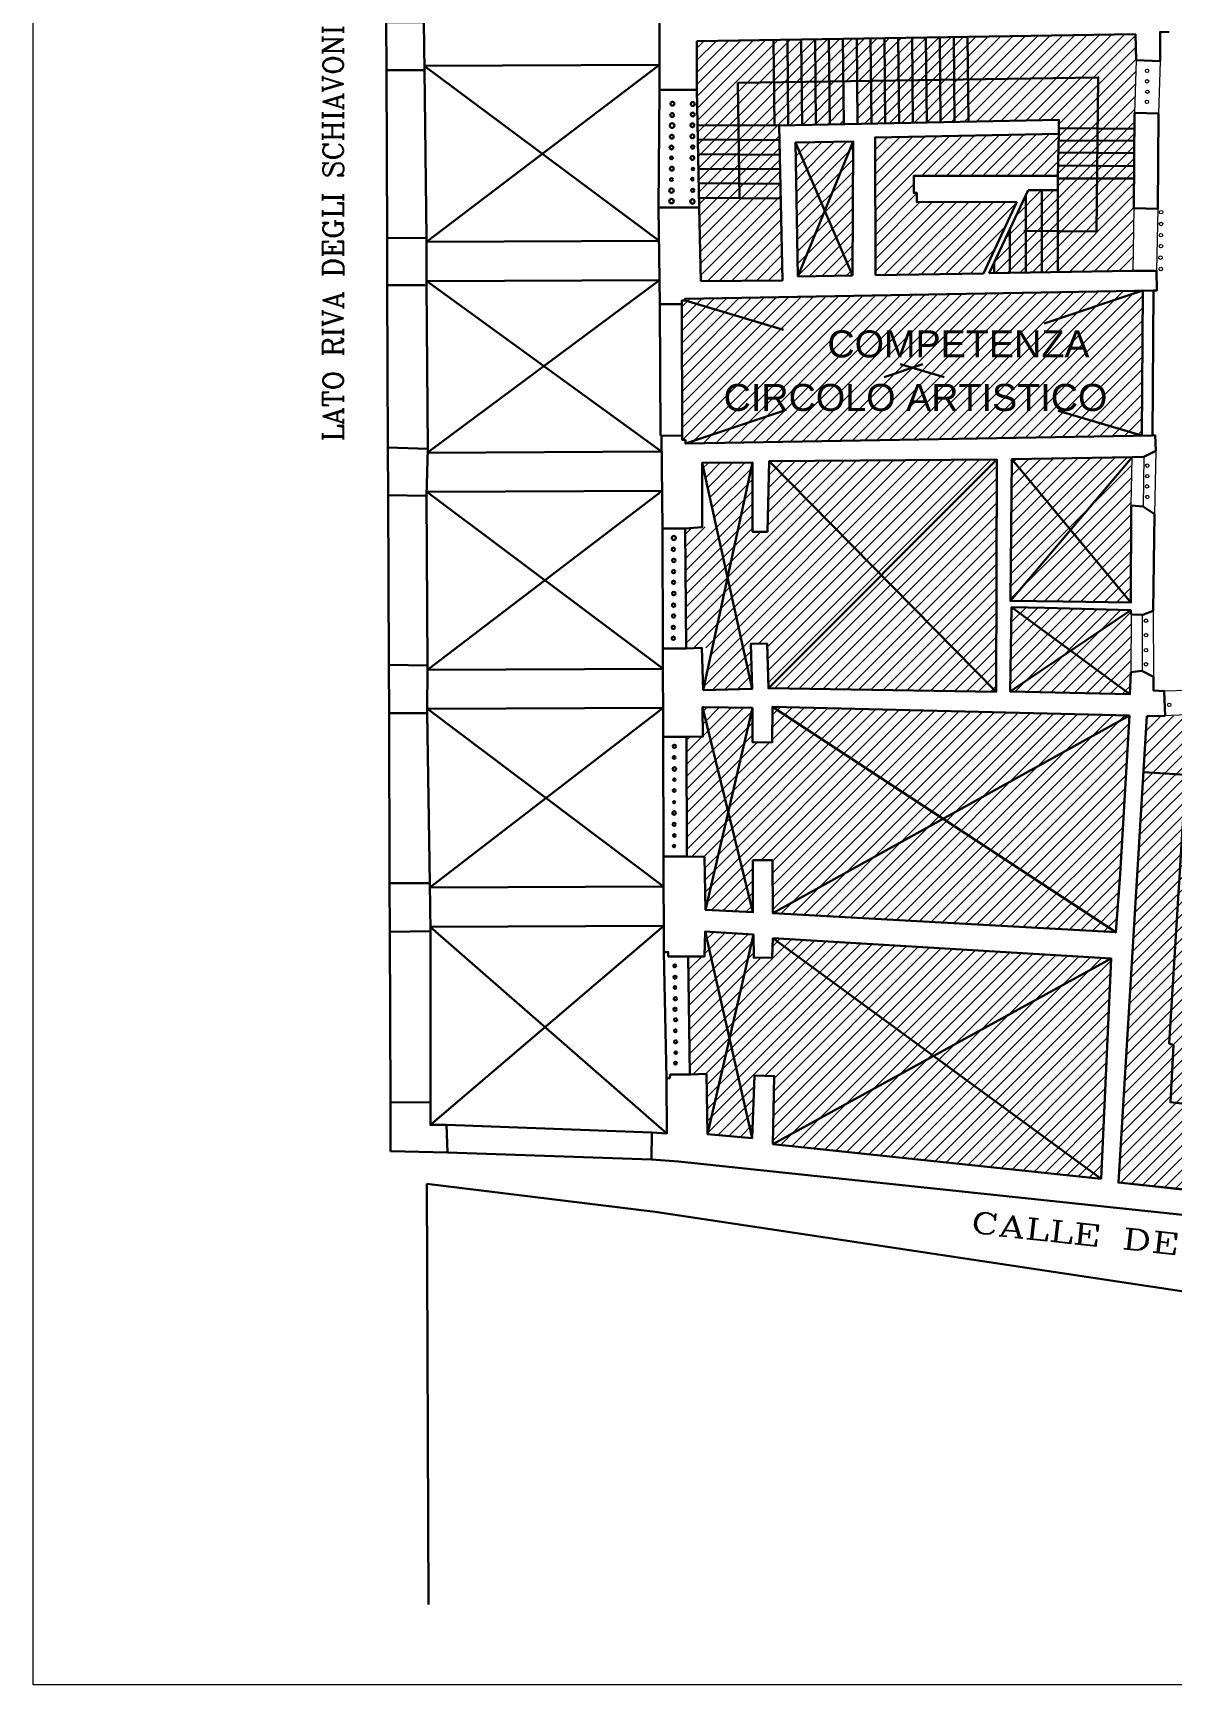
# Model space of a CAD drawing. Header units: millimetres. Extents: x 195 to 76808, y -2861 to 4318.
# Drawn here: x 9032 to 10326, y -2861 to -985 of the extents above; entities that cross this region are included whole.
import ezdxf
from ezdxf.enums import TextEntityAlignment as Align

# ---------------------------------------------------------------- set-up
doc = ezdxf.new("R2010")
doc.units = ezdxf.units.MM
doc.layers.add('_sottile', color=253, linetype='Continuous', lineweight=5)
doc.layers.add('muri', color=7, linetype='Continuous', lineweight=9)
doc.styles.add('DITTA', font='COMPLEX.SHX', dxfattribs={"height": 60})
doc.styles.get("Standard").update_dxf_attribs({"font": 'ARIAL.TTF'})
pattern_1 = [(45, (71578.006, -17287.544), (-6.9156472, 6.9156472), [])]

msp = doc.modelspace()

# ---------------------------------------------------------------- hatches: boundary and pattern name
at = {"layer": '_sottile'}
h = msp.add_hatch(dxfattribs=at)
h.set_pattern_fill('ANSI31', color=256, scale=78.241616, style=0)
h.set_pattern_definition(pattern_1)
h.paths.add_polyline_path([(9881.6, -1172.4), (9788.6, -1171.7), (9788.9, -1182.6), (9790.7, -1266.4), (9883.5, -1265.7)])
h.paths.add_polyline_path([(9834.7, -1155.6), (9788.3, -1155.2), (9788.6, -1171.7), (9834.9, -1172.1)])
h.paths.add_polyline_path([(9881.3, -1155.9), (9834.7, -1155.6), (9834.9, -1172.1), (9881.6, -1172.4)])
h.paths.add_polyline_path([(9834.4, -1139), (9788, -1138.7), (9788.3, -1155.2), (9834.7, -1155.6)])
h.paths.add_polyline_path([(9881, -1139.4), (9834.4, -1139), (9834.7, -1155.6), (9881.3, -1155.9)])
h.paths.add_polyline_path([(9880.6, -1122.8), (9834.2, -1122.5), (9834.4, -1139), (9881, -1139.4)])
h.paths.add_polyline_path([(9834.2, -1122.5), (9787.6, -1122.1), (9788, -1138.7), (9834.4, -1139)])
h.paths.add_polyline_path([(9833.9, -1105.9), (9787.3, -1105.6), (9787.6, -1122.1), (9834.2, -1122.5)])
h.paths.add_polyline_path([(9880.3, -1106.3), (9833.9, -1105.9), (9834.2, -1122.5), (9880.6, -1122.8)])
h.paths.add_polyline_path([(9880, -1089.7), (9833.7, -1089.4), (9833.9, -1105.9), (9880.3, -1106.3)])
h.paths.add_polyline_path([(9833.7, -1089.4), (9787, -1089.1), (9787.3, -1105.6), (9833.9, -1105.9)])
h.paths.add_polyline_path([(9832.9, -1041.2), (9873.9, -1040.6), (9873.4, -992.6), (9786.2, -994), (9786.2, -1049.1), (9787, -1089.1), (9833.7, -1089.4)])
h.paths.add_polyline_path([(9873.9, -1040.6), (9832.9, -1041.2), (9833.7, -1089.4), (9874.3, -1089.7)])
h.paths.add_polyline_path([(9889.6, -1040.3), (9873.9, -1040.6), (9874.3, -1089.7), (9880, -1089.7), (9879.9, -1089.6), (9890.1, -1089.4)])
h.paths.add_polyline_path([(9889.2, -992.4), (9873.4, -992.6), (9873.9, -1040.6), (9889.6, -1040.3)])
h.paths.add_polyline_path([(9904.9, -992.1), (9889.2, -992.4), (9889.6, -1040.3), (9905.4, -1040.1)])
h.paths.add_polyline_path([(9905.4, -1040.1), (9889.6, -1040.3), (9890.1, -1089.4), (9905.8, -1089.1)])
h.paths.add_polyline_path([(9920.7, -991.8), (9904.9, -992.1), (9905.4, -1040.1), (9921.1, -1039.9)])
h.paths.add_polyline_path([(9921.1, -1039.9), (9905.4, -1040.1), (9905.8, -1089.1), (9921.6, -1088.7)])
h.paths.add_polyline_path([(9936.4, -991.6), (9920.7, -991.8), (9921.1, -1039.9), (9936.9, -1039.6)])
h.paths.add_polyline_path([(9936.9, -1039.6), (9921.1, -1039.9), (9921.6, -1088.7), (9937.3, -1088.4)])
h.paths.add_polyline_path([(9952.2, -991.3), (9936.4, -991.6), (9936.9, -1039.6), (9952.6, -1039.4)])
h.paths.add_polyline_path([(9952.6, -1039.4), (9936.9, -1039.6), (9937.3, -1088.4), (9953.1, -1088.1)])
h.paths.add_polyline_path([(9967.9, -991.1), (9952.2, -991.3), (9952.6, -1039.4), (9968.4, -1039.1)])
h.paths.add_polyline_path([(9984.1, -1038.9), (9968.4, -1039.1), (9968.8, -1087.8), (9984.6, -1087.4)])
h.paths.add_polyline_path([(9983.6, -990.8), (9967.9, -991.1), (9968.4, -1039.1), (9984.1, -1038.9)])
h.paths.add_polyline_path([(9999.8, -1038.7), (9984.1, -1038.9), (9984.6, -1087.4), (10000.3, -1087.1)])
h.paths.add_polyline_path([(9999.4, -990.6), (9983.6, -990.8), (9984.1, -1038.9), (9999.8, -1038.7)])
h.paths.add_polyline_path([(10015.1, -990.3), (9999.4, -990.6), (9999.8, -1038.7), (10015.6, -1038.4)])
h.paths.add_polyline_path([(10015.6, -1038.4), (9999.8, -1038.7), (10000.3, -1087.1), (10016.1, -1086.8)])
h.paths.add_polyline_path([(10030.9, -990), (10015.1, -990.3), (10015.6, -1038.4), (10031.3, -1038.2)])
h.paths.add_polyline_path([(10031.3, -1038.2), (10015.6, -1038.4), (10016.1, -1086.8), (10031.8, -1086.5)])
h.paths.add_polyline_path([(10046.6, -989.8), (10030.9, -990), (10031.3, -1038.2), (10047.1, -1037.9)])
h.paths.add_polyline_path([(10047.1, -1037.9), (10031.3, -1038.2), (10031.8, -1086.5), (10047.5, -1086.2)])
h.paths.add_polyline_path([(10062.4, -989.5), (10046.6, -989.8), (10047.1, -1037.9), (10062.8, -1037.7)])
h.paths.add_polyline_path([(10062.8, -1037.7), (10047.1, -1037.9), (10047.5, -1086.2), (10063.3, -1085.8)])
h.paths.add_polyline_path([(10078.1, -989.3), (10062.4, -989.5), (10062.8, -1037.7), (10078.6, -1037.5)])
h.paths.add_polyline_path([(10078.6, -1037.5), (10062.8, -1037.7), (10063.3, -1085.8), (10079, -1085.5)])
h.paths.add_polyline_path([(10093.9, -989), (10078.1, -989.3), (10078.6, -1037.5), (10094.3, -1037.2)])
h.paths.add_polyline_path([(10094.3, -1037.2), (10078.6, -1037.5), (10079, -1085.5), (10094.8, -1085.2)])
h.paths.add_polyline_path([(10284.7, -985.9), (10093.9, -989), (10094.3, -1037.2), (10242.4, -1035), (10241.7, -1093.1), (10283.4, -1093.4), (10283.5, -1075.2), (10285.6, -1015.6)])
h.paths.add_polyline_path([(10242.4, -1035), (10094.3, -1037.2), (10094.8, -1085.2), (10197.6, -1083.1), (10197.6, -1092.7), (10241.7, -1093.1)], flags=16)
h.paths.add_polyline_path([(10283.4, -1093.4), (10241.7, -1093.1), (10241.6, -1106.8), (10283.3, -1107.2)])
h.paths.add_polyline_path([(10241.7, -1093.1), (10197.6, -1092.7), (10197.6, -1099.1), (10197.4, -1106.5), (10241.6, -1106.8)])
h.paths.add_polyline_path([(10241.6, -1106.8), (10197.4, -1106.5), (10197.1, -1120.3), (10241.4, -1120.6)])
h.paths.add_polyline_path([(10283.3, -1107.2), (10241.6, -1106.8), (10241.4, -1120.6), (10283.2, -1120.9)])
h.paths.add_polyline_path([(10241.4, -1120.6), (10197.1, -1120.3), (10196.7, -1135.2), (10241.2, -1135.6)])
h.paths.add_polyline_path([(10283.2, -1120.9), (10241.4, -1120.6), (10241.2, -1135.6), (10283.2, -1136)])
h.paths.add_polyline_path([(10241.2, -1135.6), (10196.7, -1135.2), (10196.4, -1146.9), (10196.4, -1149.7), (10241.1, -1149.9)])
h.paths.add_polyline_path([(10283.2, -1136), (10241.2, -1135.6), (10241.1, -1149.9), (10283.1, -1150)])
h.paths.add_polyline_path([(10241.1, -1149.9), (10196.4, -1149.7), (10196.4, -1163.1), (10196.4, -1209.5), (10240.4, -1210)])
h.paths.add_polyline_path([(10283.1, -1150), (10241.1, -1149.9), (10240.4, -1210), (10196.4, -1209.5), (10196.4, -1256.2), (10281.7, -1254.7), (10282.9, -1183.4)])
h.paths.add_polyline_path([(10196.4, -1209.5), (10178.3, -1209.4), (10178.3, -1256.5), (10196.4, -1256.2)])
h.paths.add_polyline_path([(10196.4, -1163.1), (10178.3, -1163.1), (10178.3, -1209.4), (10196.4, -1209.5)])
h.paths.add_polyline_path([(10178.3, -1163.1), (10162.8, -1163.1), (10160.2, -1168.7), (10160.2, -1209.2), (10178.3, -1209.4)])
h.paths.add_polyline_path([(10178.3, -1209.4), (10160.2, -1209.2), (10160.2, -1256.8), (10178.3, -1256.5)])
h.paths.add_polyline_path([(10160.2, -1168.7), (10142.1, -1207.4), (10142.1, -1257.1), (10160.2, -1256.8)])
h.paths.add_polyline_path([(10142.1, -1207.4), (10124, -1246.1), (10124, -1257.4), (10142.1, -1257.1)])
h.paths.add_polyline_path([(10124, -1246.1), (10118.6, -1257.5), (10124, -1257.4)])
h = msp.add_hatch(dxfattribs=at)
h.set_pattern_fill('ANSI31', color=256, scale=78.241616, style=0)
h.set_pattern_definition(pattern_1)
h.paths.add_polyline_path([(10197.6, -1099.1), (9988.8, -1103.2), (9989.3, -1259.7), (10112, -1257.6), (10149.8, -1176.5), (10036.3, -1176.9), (10036.3, -1166.3), (10032.8, -1166.3), (10032.8, -1146.9), (10196.4, -1146.9)])
h = msp.add_hatch(dxfattribs=at)
h.set_pattern_fill('ANSI31', color=256, scale=78.241616, style=0)
h.set_pattern_definition(pattern_1)
h.paths.add_polyline_path([(9964, -1107.9), (9898.3, -1109.1), (9931.6, -1186.7)])
h.paths.add_polyline_path([(9964, -1107.9), (9931.6, -1186.7), (9963, -1260.1)])
h.paths.add_polyline_path([(9931.6, -1186.7), (9900.9, -1261.2), (9963, -1260.1)])
h.paths.add_polyline_path([(9931.6, -1186.7), (9898.3, -1109.1), (9900.9, -1261.2)])
h = msp.add_hatch(dxfattribs=at)
h.set_pattern_fill('ANSI31', color=256, scale=78.241616, style=0)
h.set_pattern_definition(pattern_1)
h.paths.add_polyline_path([(10293, -1277.2), (9772.9, -1286.5), (9772.8, -1288.6), (9772.2, -1288.6), (9769.1, -1288.5), (9769, -1293.1), (9769.6, -1442.3), (9769.5, -1446.6), (9773.3, -1446.6), (9773.5, -1451), (10291.9, -1441.9)])
h.paths.add_polyline_path([(9849.3, -1472.4), (9792.3, -1472.7), (9821.1, -1603.2)])
h.paths.add_polyline_path([(9821.1, -1603.2), (9793.4, -1731.2), (9849, -1729.6)])
h.paths.add_polyline_path([(9868.3, -1471), (9866.6, -1551.4), (9849.6, -1551.1), (9849.3, -1472.4), (9821.1, -1603.2), (9849, -1729.6), (9847.5, -1678.6), (9866.1, -1678.1), (9867.6, -1728.9), (9995.9, -1600.6)])
h.paths.add_polyline_path([(10127.2, -1469.2), (9868.3, -1471), (9995.9, -1600.6)])
h.paths.add_polyline_path([(9995.9, -1600.6), (9867.6, -1728.9), (10126.3, -1733)])
h.paths.add_polyline_path([(10127.2, -1469.2), (9995.9, -1600.6), (10126.3, -1733)])
h.paths.add_polyline_path([(10144.2, -1468.5), (10142.5, -1629.8), (10210.9, -1549)])
h.paths.add_polyline_path([(10280.9, -1466.4), (10144.2, -1468.5), (10210.9, -1549)])
h.paths.add_polyline_path([(10280, -1521.5), (10280.9, -1466.4), (10210.9, -1549), (10279.5, -1631.7)])
h.paths.add_polyline_path([(10210.9, -1549), (10142.5, -1629.8), (10202.7, -1630.4), (10279.5, -1631.7)])
h.paths.add_polyline_path([(10279.6, -1640.3), (10181.8, -1637.6), (10143.8, -1637), (10211.1, -1686.4)])
h.paths.add_polyline_path([(10143.8, -1637), (10142.4, -1732.5), (10211.1, -1686.4)])
h.paths.add_polyline_path([(10211.1, -1686.4), (10142.4, -1732.5), (10278.3, -1735.7)])
h.paths.add_polyline_path([(9786.5, -1421.6), (10283, -1421.6), (10283, -1375.5), (9786.5, -1375.5)], flags=24)
h.paths.add_polyline_path([(9884.7, -1360.8), (10196.9, -1360.8), (10196.9, -1314.7), (9884.7, -1314.7)], flags=24)
h = msp.add_hatch(dxfattribs=at)
h.set_pattern_fill('ANSI31', color=256, scale=78.241616, style=0)
h.set_pattern_definition(pattern_1)
h.paths.add_polyline_path([(9774.1, -1683.6), (9803.9, -1682.7), (9821.1, -1603.2), (9808.1, -1544.5), (9772.8, -1547.4)])
h = msp.add_hatch(dxfattribs=at)
h.set_pattern_fill('ANSI31', color=256, scale=78.241616, style=0)
h.set_pattern_definition(pattern_1)
h.paths.add_polyline_path([(10280, -1645), (10279.6, -1640.3), (10211.1, -1686.4), (10278.3, -1735.7), (10279.3, -1710.7)])
h.paths.add_polyline_path([(9872.1, -1750.2), (10066, -1877.4), (10278.1, -1759.8)])
h.paths.add_polyline_path([(10262.5, -2006.2), (10267.4, -1940.1), (10278.1, -1759.8), (10066, -1877.4)])
h.paths.add_polyline_path([(10066, -1877.4), (9872.7, -1984.5), (10262.5, -2006.2)])
h.paths.add_polyline_path([(10066, -1877.4), (9872.1, -1750.2), (9871.7, -1790.5), (9849.6, -1790.3), (9849.3, -1751.1), (9821.9, -1869.6), (9849.9, -1983.3), (9849.9, -1924.4), (9872.1, -1924.4), (9872.7, -1984.5)])
h.paths.add_polyline_path([(9849.3, -1751.1), (9794, -1750.5), (9792.6, -1750.5), (9821.9, -1869.6)])
h.paths.add_polyline_path([(9796.1, -1980.7), (9849.9, -1983.3), (9821.9, -1869.6)])
h.paths.add_polyline_path([(9821.9, -1869.6), (9792.6, -1750.5), (9793.1, -1783.8), (9774.5, -1784), (9775, -1919.9), (9794.9, -1920.4), (9796.1, -1980.7)])
h = msp.add_hatch(dxfattribs=at)
h.set_pattern_fill('ANSI31', color=256, scale=78.241616, style=0)
h.set_pattern_definition(pattern_1)
h.paths.add_polyline_path([(11660, -1660.1), (11579.6, -1657.9), (11578.9, -1657.9), (11499.4, -1655.7), (11344.3, -1651.4), (11262.4, -1649.1), (11165.9, -1646.4), (11165.9, -1644.1), (11077, -1641.6), (11076.9, -1644.8), (11075.9, -1706.5), (11057, -2159.8), (11138.3, -2119.3), (11156.6, -1723.8), (11264.9, -1726.1), (11343.2, -1727.4), (11497, -1732), (11579.6, -1733.2), (11656.4, -1735.3)])
h.paths.add_polyline_path([(10781, -2245.5), (11027.6, -2275.6), (11027.6, -2274.3), (11051.5, -2275.2), (11054.3, -2225.4), (11029.5, -2224.4), (11030.5, -2196.9), (10947.3, -2188.6), (10947.9, -2182.4), (10945.3, -2182.1), (10946.6, -2168.5), (10897.9, -2163.9), (10896.7, -2177), (10893.4, -2176.6), (10892.8, -2183.1), (10699.9, -2163.7), (10646.3, -2158.3), (10558.4, -2149.4), (10557.6, -2164.9), (10551.7, -2164.4), (10551.3, -2167.1), (10548.2, -2216.1), (10548.6, -2218.9), (10554.7, -2218.9), (10549.2, -2320.6), (10775.3, -2345)])
h.paths.add_polyline_path([(11051.3, -1745.7), (10834.5, -1749.9), (10812.3, -2155.9), (10897.9, -2163.9), (10946.6, -2168.5), (11033.6, -2176.6)])
h.paths.add_polyline_path([(10808.1, -1748.7), (10581.5, -1757.3), (10560.5, -2129.9), (10651.1, -2139.7), (10650.8, -2151.7), (10647, -2151.7), (10646.3, -2158.3), (10699.9, -2163.7), (10700.6, -2156.4), (10697.4, -2156.1), (10698.4, -2144.9), (10788.7, -2154.7)])
h.paths.add_polyline_path([(10745.4, -1722.2), (10639.6, -1724.6), (10639.6, -1741.7), (10651.3, -1754.7), (10734.4, -1751.5), (10745.8, -1739)])
h.paths.add_polyline_path([(10982.7, -1718.7), (10900.4, -1719.8), (10900.5, -1737.7), (10912, -1748.4), (10971.1, -1747.3), (10983.4, -1735.9)])
h.paths.add_polyline_path([(10485, -1728), (10372.4, -1730.6), (10372.1, -1745.8), (10383.5, -1759.1), (10474.8, -1757.4), (10485.4, -1745.9)])
h.paths.add_polyline_path([(10558.7, -1755.9), (10297.7, -1760.7), (10293.8, -1824.3), (10341.8, -1827.3), (10323.1, -2132.4), (10328, -2134.2), (10324.5, -2199.3), (10372.7, -2204.7), (10372.7, -2210.9), (10489.2, -2223.4), (10500.8, -2221.2), (10505.7, -2217.6), (10519.5, -2218.1), (10533.3, -2226.1), (10533.9, -2215.4), (10548.2, -2216.1), (10551.3, -2167.1), (10536.6, -2165.9)])
h.paths.add_polyline_path([(10533.3, -2226.1), (10519.5, -2218.1), (10505.7, -2217.6), (10500.8, -2221.2), (10489.2, -2223.4), (10372.7, -2210.9), (10372.7, -2204.7), (10324.5, -2199.3), (10328, -2134.2), (10323.1, -2132.4), (10341.8, -1827.3), (10293.8, -1824.3), (10265.3, -2290.4), (10527.8, -2318.6)])
h.paths.add_polyline_path([(10772.7, -1969.8), (11527.7, -1969.8), (11527.7, -1923.7), (10772.7, -1923.7)], flags=9)
h = msp.add_hatch(dxfattribs=at)
h.set_pattern_fill('ANSI31', color=256, scale=78.241616, style=0)
h.set_pattern_definition(pattern_1)
h.paths.add_polyline_path([(9823.3, -2126.8), (9795.6, -2005.4), (9795.1, -2033.5), (9776.5, -2033.5), (9778.3, -2167.6), (9778.9, -2167.6), (9797.2, -2167.1), (9798.2, -2235.4)])
h.paths.add_polyline_path([(9850.5, -2008.8), (9795.6, -2005.4), (9823.3, -2126.8)])
h.paths.add_polyline_path([(9798.2, -2235.4), (9849, -2240.2), (9823.3, -2126.8)])
h.paths.add_polyline_path([(9872.5, -2012.8), (9871.9, -2034.8), (9851, -2035.1), (9850.5, -2008.8), (9823.3, -2126.8), (9849, -2240.2), (9851.8, -2168.7), (9874.2, -2169.5), (9872.7, -2246.7), (10055, -2146.6)])
h.paths.add_polyline_path([(9872.7, -2246.7), (10245.6, -2286.3), (10055, -2146.6)])
h.paths.add_polyline_path([(10055, -2146.6), (10245.6, -2286.3), (10256.9, -2035.8)])
h.paths.add_polyline_path([(10256.9, -2035.8), (9872.5, -2012.8), (10055, -2146.6)])

# ---------------------------------------------------------------- linework, layer by layer
for points in [[(10285.6, -1015.6), (10283.5, -1075.2)], [(10312.7, -1016.5), (10310.9, -1076.1)], [(10282.9, -1183.4), (10281.7, -1254.7)], [(10310, -1184.3), (10308.6, -1254.5)], [(10307.7, -1459.2), (10306.4, -1531.2)], [(10280, -1521.5), (10280.9, -1466.4)], [(10294.2, -1466), (10293.3, -1522.4)], [(10280, -1645), (10279.3, -1710.7)], [(10292.3, -1645.4), (10292.3, -1709.4)], [(10305, -1640.9), (10305.1, -1715.8)], [(10372.4, -1730.6), (10317.4, -1732.3)], [(10381.6, -1757.7), (10315.8, -1760.4)]]:
    msp.add_lwpolyline(points, dxfattribs=at)
for centre in [(10297.9, -1027.6), (10297.9, -1039.4), (10298.2, -1051.3), (10297.7, -1062.8), (10313.7, -1201.5), (10313.9, -1188.1), (10313.7, -1214.2), (10313.2, -1239.8), (10313.7, -1226.7), (10313.5, -1252.7), (10298.1, -1476), (10297.9, -1499.6), (10298.1, -1487.9), (10298.1, -1511.6), (10296.7, -1652.2), (10296.7, -1668.7), (10296.7, -1685.7), (10296.7, -1701.7), (10323.1, -1747.7)]:
    msp.add_circle(centre, 1.97, dxfattribs=at)
at = {"layer": 'muri', "linetype": 'ByBlock', "lineweight": 30}
for p, q in [((9433.5, -1026.9), (9434.2, -1217.7)), ((9476.5, -1022), (9743.7, -1020.8)), ((9476.5, -1022), (9743.3, -1220.7)), ((9476.7, -1026.9), (9479.2, -1217.4)), ((9743.7, -1020.8), (9479.1, -1221.9)), ((9898.3, -1109.1), (9963, -1260.1)), ((9900.9, -1261.2), (9964, -1107.9)), ((9479.1, -1221.9), (9743.3, -1220.7)), ((9434.4, -1271.1), (9435.2, -1455.5)), ((9479.2, -1270.9), (9480.7, -1456.8)), ((9479.3, -1266.4), (9743.8, -1265.2)), ((9479.3, -1266.4), (9746.2, -1460.1)), ((9743.8, -1265.2), (9479.9, -1461.3)), ((9772.8, -1288.6), (9884.7, -1321.6)), ((10293, -1277.2), (10180.9, -1314.7)), ((10043.2, -1360.8), (9999.1, -1375.5)), ((10017.2, -1360.8), (10067.2, -1375.5)), ((9884.7, -1413.8), (9773.5, -1451)), ((10196.9, -1413.9), (10291.9, -1441.9)), ((9479.9, -1461.3), (9746.2, -1460.1)), ((9792.3, -1472.7), (9849, -1729.6)), ((9849.3, -1472.4), (9793.4, -1731.2)), ((10127.2, -1469.2), (9867.6, -1728.9)), ((9868.3, -1471), (10126.3, -1733)), ((10280.9, -1466.4), (10142.5, -1629.8)), ((10144.2, -1468.5), (10279.5, -1631.7)), ((9435.4, -1509.4), (9436.1, -1702.5)), ((9479.2, -1510.3), (9480.3, -1703.1)), ((9479.4, -1505.8), (9746.8, -1504.6)), ((9479.4, -1505.8), (9747.8, -1706.8)), ((9746.8, -1504.6), (9480, -1707.9)), ((10279.6, -1640.3), (10142.4, -1732.5)), ((10143.8, -1637), (10278.3, -1735.7)), ((9480, -1707.9), (9747.8, -1706.8)), ((9436.4, -1757.3), (9437.1, -1950.4)), ((9479.9, -1757.3), (9482.8, -1950.4)), ((9480, -1752.4), (9747.9, -1751.3)), ((9480, -1752.4), (9748.5, -1954.2)), ((9747.9, -1751.3), (9482.9, -1955.4)), ((9792.6, -1750.5), (9849.9, -1983.3)), ((9796.1, -1980.7), (9849.3, -1751.1)), ((9872.1, -1750.2), (10262.5, -2006.2)), ((10278.1, -1759.8), (9872.7, -1984.5)), ((10265.3, -2290.4), (10297.7, -1760.7)), ((10297.7, -1760.7), (10318.5, -1760.3)), ((9482.9, -1955.4), (9748.5, -1954.2)), ((9437.3, -2005.5), (9438.1, -2199.1)), ((9483.3, -1999.9), (9748.6, -1998.7)), ((9483.3, -1999.9), (9752.2, -2234.6)), ((9748.6, -1998.7), (9483.5, -2224.9)), ((9483.5, -2004.9), (9483.6, -2199.5)), ((9795.6, -2005.4), (9849, -2240.2)), ((9850.5, -2008.8), (9798.2, -2235.4)), ((9872.5, -2012.8), (10245.6, -2286.3)), ((9872.7, -2246.7), (10256.9, -2035.8)), ((9501.8, -2224.9), (9734.9, -2233.5)), ((9502.7, -2256.3), (9734.7, -2264.2)), ((9479.3, -2291.9), (9481.2, -2769.8)), ((10527.8, -2318.6), (10265.3, -2290.4))]:
    msp.add_line(p, q, dxfattribs=at)
at = {"layer": 'muri'}
msp.add_lwpolyline([(9031.9, -2861.2), (9031.9, 108.8), (13231.9, 108.8), (13231.9, -2861.2)], close=True, dxfattribs=at)
at = {"layer": 'muri', "linetype": 'ByBlock', "lineweight": 30}
for points in [[(9743.7, -943.5), (9743.7, -1049.1)], [(9433.3, -972.4), (9476, -972.7), (9476.7, -1026.9), (9433.5, -1026.9)], [(9433.3, -972.4), (9433.5, -1026.9)], [(9786.2, -994), (10284.7, -985.9), (10285.6, -1015.6)], [(9786.2, -1049.1), (9786.2, -994)], [(9874.3, -1089.7), (9873.4, -992.6)], [(9890.1, -1089.4), (9889.2, -992.4)], [(9905.8, -1089.1), (9904.9, -992.1)], [(9921.6, -1088.7), (9920.7, -991.8)], [(9937.3, -1088.4), (9936.4, -991.6)], [(9953.1, -1088.1), (9952.2, -991.3)], [(9968.8, -1087.8), (9967.9, -991.1)], [(9984.6, -1087.4), (9983.6, -990.8)], [(10000.3, -1087.1), (9999.4, -990.6)], [(10016.1, -1086.8), (10015.1, -990.3)], [(10031.8, -1086.5), (10030.9, -990)], [(10047.5, -1086.2), (10046.6, -989.8)], [(10063.3, -1085.8), (10062.4, -989.5)], [(10079, -1085.5), (10078.1, -989.3)], [(10094.8, -1085.2), (10093.9, -989)], [(10312.7, -1016.5), (10312.7, -983.6), (10323.1, -983.3)], [(10285.6, -1015.6), (10312.7, -1016.5)], [(9743.7, -1049.1), (9742.8, -1182.6)], [(9786.2, -1049.1), (9786.2, -1049.1), (9743.7, -1049.1)], [(9786.2, -1049.1), (9788.9, -1182.6)], [(10157.8, -1209.2), (10240.4, -1210), (10242.4, -1035), (9832.9, -1041.2), (9834.9, -1172.1)], [(9790.7, -1266.4), (9883.5, -1265.7), (9879.9, -1089.6), (10197.6, -1083.1), (10197.6, -1099.1), (9988.8, -1103.2), (9989.3, -1259.7)], [(10283.5, -1075.2), (10282.9, -1183.4)], [(10283.5, -1075.2), (10310.9, -1076.1)], [(10310, -1184.3), (10310.9, -1076.1)], [(9786.9, -1089.1), (9880, -1089.7)], [(9787.3, -1105.6), (9880.3, -1106.3)], [(10197.6, -1099.1), (10196.4, -1146.9)], [(10283.3, -1107.2), (10197.5, -1106.5)], [(10283.4, -1093.4), (10197.6, -1092.7)], [(9787.6, -1122.1), (9880.6, -1122.8)], [(9900.9, -1261.2), (9898.3, -1109.1), (9964, -1107.9), (9963, -1260.1)], [(10283.2, -1120.9), (10197.4, -1120.3)], [(9788, -1138.7), (9881, -1139.4)], [(10283.2, -1136), (10196.7, -1135.2)], [(9788.3, -1155.2), (9881.3, -1155.9)], [(10196.4, -1146.9), (10032.8, -1146.9), (10032.8, -1166.3), (10036.3, -1166.3), (10036.3, -1176.9), (10149.8, -1176.5)], [(10162.8, -1163.1), (10118.6, -1257.5)], [(10162.8, -1163.1), (10196.4, -1163.1), (10196.4, -1146.9)], [(10178.3, -1256.5), (10178.3, -1163.1)], [(10283.1, -1150), (10196.4, -1149.7)], [(10196.4, -1256.2), (10196.4, -1163.1)], [(9788.6, -1171.7), (9881.6, -1172.4)], [(10149.8, -1176.5), (10112, -1257.6)], [(10160.2, -1256.8), (10160.2, -1168.7)], [(9788.9, -1182.6), (9742.8, -1182.6)], [(9742.8, -1182.6), (9744.2, -1292.7)], [(9790.7, -1266.4), (9788.9, -1182.6)], [(10282.9, -1183.4), (10310, -1184.3)], [(9434.2, -1217.7), (9479.2, -1217.4), (9479.2, -1270.9), (9434.4, -1271.1)], [(9434.2, -1217.7), (9434.4, -1271.1)], [(10142.1, -1257.1), (10142.1, -1207.4)], [(10281.7, -1254.7), (10281.7, -1254.7), (10118.6, -1257.5)], [(10124, -1257.4), (10124, -1246.1)], [(10308.2, -1254.7), (10281.7, -1254.7)], [(10308.6, -1254.5), (10309.1, -1277), (10305.3, -1277), (10304, -1441.7), (10304, -1441.7), (10304, -1441.7), (10304, -1441.7), (10306.9, -1441.6), (10307.7, -1459.2)], [(9963, -1260.1), (9900.9, -1261.2)], [(10112, -1257.6), (9989.3, -1259.7)], [(9744.2, -1292.7), (9769, -1292.7)], [(9744.8, -1441.9), (9744.2, -1292.7)], [(9769, -1293.1), (9769.1, -1288.5), (9772.2, -1288.6), (9772.8, -1288.6), (9772.9, -1286.5), (10305.3, -1277)], [(9769.6, -1442.3), (9769, -1293.1)], [(10293, -1277.2), (10291.9, -1441.9)], [(10305.3, -1277), (10304, -1441.7)], [(9744.8, -1441.9), (9769.6, -1442.3)], [(9746, -1441.9), (9747.3, -1547.5)], [(9773.3, -1446.6), (9769.5, -1446.6), (9769.6, -1442.3)], [(9773.3, -1446.6), (9773.5, -1451), (9773.5, -1451), (9773.5, -1451), (10304, -1441.7)], [(9435.2, -1455.5), (9480.7, -1456.8), (9479.2, -1510.3), (9435.4, -1509.4)], [(9435.2, -1455.5), (9435.4, -1509.4)], [(10294.2, -1466), (10307.7, -1459.2)], [(9772.8, -1547.4), (9792.4, -1545.8), (9792.3, -1472.7), (9849.3, -1472.4), (9849.6, -1551.1), (9866.6, -1551.4)], [(9866.6, -1551.4), (9868.3, -1471), (10127.2, -1469.2), (10126.3, -1733), (9867.6, -1728.9), (9866.1, -1678.1), (9847.5, -1678.6), (9849, -1729.6), (9793.4, -1731.2)], [(10144.2, -1468.5), (10144.2, -1468.5), (10144.2, -1468.5), (10142.5, -1629.8), (10202.7, -1630.4)], [(10280.9, -1466.4), (10144.2, -1468.5)], [(10280.9, -1466.4), (10294.2, -1466)], [(10202.7, -1630.4), (10279.5, -1631.7), (10280, -1521.5)], [(10306.4, -1531.2), (10293.3, -1522.4), (10280, -1521.5)], [(10306.4, -1531.2), (10305, -1640.9)], [(9772.8, -1547.4), (9747.3, -1547.5)], [(9747.3, -1547.5), (9747.7, -1683.7)], [(9772.8, -1547.4), (9774.1, -1683.6)], [(10181.8, -1637.6), (10143.8, -1637), (10142.4, -1732.5), (10278.3, -1735.7), (10279.3, -1710.7)], [(10280, -1645), (10279.6, -1640.3), (10181.8, -1637.6)], [(10280, -1645), (10293.2, -1645.4), (10305, -1640.9)], [(9774.1, -1683.6), (9747.7, -1683.7)], [(9747.7, -1683.7), (9748, -1784.1)], [(9793.4, -1731.2), (9792, -1683.1), (9774.1, -1683.6)], [(9436.1, -1702.5), (9480.3, -1703.1), (9479.9, -1757.3), (9436.4, -1757.3)], [(9436.1, -1702.5), (9436.4, -1757.3)], [(10279.3, -1710.7), (10292, -1709.3), (10305.1, -1715.8)], [(10305.1, -1715.8), (10305.1, -1731.3), (10317.4, -1732.3)], [(10317.4, -1732.3), (10318.5, -1760.3)], [(9774.5, -1784), (9793.1, -1783.8), (9792.6, -1750.5), (9794, -1750.5)], [(9794, -1750.5), (9849.3, -1751.1)], [(9849.3, -1751.1), (9849.6, -1790.3), (9871.7, -1790.5), (9872.1, -1750.2), (10278.1, -1759.8), (10278.1, -1759.8)], [(10297.7, -1760.7), (10265.3, -2290.4), (10362.8, -2300.9)], [(10278.1, -1759.8), (10267.4, -1940.1)], [(10318.5, -1760.3), (10297.7, -1760.7)], [(9774.5, -1784), (9748, -1784.1)], [(9748, -1784.1), (9748.4, -1920)], [(9774.5, -1784), (9775, -1919.9)], [(10533.3, -2226.1), (10519.5, -2218.1), (10505.7, -2217.6), (10500.8, -2221.2), (10489.2, -2223.4), (10372.7, -2210.9), (10372.7, -2204.7), (10324.5, -2199.3), (10328, -2134.2), (10323.1, -2132.4), (10341.8, -1827.3), (10293.8, -1824.3)], [(9775, -1919.9), (9748.4, -1920)], [(9748.4, -1920), (9748.7, -2028.7)], [(9775, -1919.9), (9794.9, -1920.4), (9796.1, -1980.7), (9849.9, -1983.3), (9849.9, -1924.4), (9872.1, -1924.4), (9872.7, -1984.5), (10262.5, -2006.2), (10267.4, -1940.1)], [(9437.1, -1950.4), (9482.8, -1950.4), (9483.5, -2004.9), (9437.3, -2005.5)], [(9437.1, -1950.4), (9437.3, -2005.5)], [(9872.5, -2012.8), (9871.9, -2034.8), (9851, -2035.1), (9850.5, -2008.8), (9795.6, -2005.4), (9795.1, -2033.3), (9794.9, -2033.5), (9753.7, -2033.6), (9753.7, -2028.7), (9748.7, -2028.7)], [(9872.5, -2012.8), (10256.9, -2035.8), (10245.6, -2286.3)], [(9748.7, -2028.7), (9751.9, -2172.3)], [(9776.5, -2033.5), (9778.3, -2167.6)], [(9751.9, -2172.3), (9752.2, -2234.6), (9734.9, -2233.5), (9734.7, -2264.2), (9765.4, -2266.5), (9765.4, -2266.5)], [(9778.9, -2167.6), (9756.1, -2167.8), (9755.5, -2171.8), (9751.9, -2172.3)], [(9797.2, -2167.1), (9778.9, -2167.6)], [(10245.6, -2286.3), (9872.7, -2246.7), (9874.2, -2169.5), (9851.8, -2168.7), (9849, -2240.2), (9798.2, -2235.4), (9797.2, -2167.1)], [(9483.6, -2199.5), (9483.5, -2224.9), (9501.8, -2224.9), (9502.7, -2256.3), (9438.2, -2254.9), (9438, -2254.7), (9438.1, -2199.5), (9438.4, -2199.3), (9483.6, -2199.5)], [(10359.6, -2329.4), (9765.4, -2266.5)], [(9479.3, -2291.9), (9738.9, -2323.8), (11850.4, -2641.9)]]:
    msp.add_lwpolyline(points, dxfattribs=at)
for centre, radius in [((9758.5, -1064.9), 2.19), ((9781.6, -1065.2), 2.19), ((9758.1, -1089.7), 2.63), ((9758.1, -1077.8), 2.16), ((9781.2, -1089.4), 2.16), ((9781.6, -1077.1), 2.19), ((9757.8, -1102.4), 2.19), ((9781.2, -1102), 2.16), ((9757.4, -1114.6), 2.16), ((9757.4, -1126.5), 1.61), ((9781.2, -1126.5), 2.16), ((9781.6, -1114.2), 1.94), ((9757.8, -1138.7), 2.19), ((9781.9, -1139.1), 1.44), ((9757.4, -1163.6), 2.52), ((9757.4, -1151), 1.8), ((9781.6, -1163.3), 1.84), ((9781.2, -1150.6), 1.44), ((9757.4, -1175.5), 2.55), ((9781.2, -1175.9), 2.52), ((9760.1, -1558.2), 2.34), ((9759.5, -1571.1), 1.97), ((9759.8, -1596.4), 1.97), ((9760.1, -1583.7), 1.97), ((9759.8, -1608.7), 1.97), ((9759.8, -1634.6), 1.97), ((9760.1, -1621.3), 1.97), ((9759.8, -1646.9), 1.97), ((9759.5, -1659.8), 1.97), ((9759.5, -1672.1), 1.97), ((9760.7, -1794.9), 1.88), ((9760.7, -1820.7), 2.08), ((9760.4, -1807.5), 1.5), ((9760.7, -1832.7), 1.31), ((9760.4, -1845.1), 1.47), ((9760.4, -1858.3), 1.21), ((9760.4, -1870.6), 2.06), ((9760.4, -1883.5), 1.76), ((9760.7, -1896.2), 1.47), ((9760.4, -1908.2), 1.31), ((9761.2, -2044.3), 1.58), ((9761.5, -2057.2), 1.76), ((9761.8, -2081.6), 1.86), ((9761.5, -2068.9), 1.47), ((9761.5, -2093.6), 1.79), ((9761.8, -2118), 1.58), ((9762.1, -2105.6), 1.86), ((9762.1, -2130.6), 1.86), ((9762.1, -2155), 1.58), ((9762.4, -2142.9), 1.47)]:
    msp.add_circle(centre, radius, dxfattribs=at)

# ---------------------------------------------------------------- texts
at = {"layer": 'muri', "style": 'DITTA'}
msp.add_text('LATO RIVA DEGLI SCHIAVONI', height=23.624, rotation=90, dxfattribs=at).set_placement((9384.7, -1211.8), align=Align.CENTER)
at = {"layer": 'muri'}
for s, p in [('COMPETENZA    ', (10107.4, -1353.1)), ('CIRCOLO ARTISTICO', (10034.7, -1413.9))]:
    msp.add_text(s, height=30.711, dxfattribs=at).set_placement(p, align=Align.CENTER)
at = {"layer": 'muri', "style": 'DITTA', "width": 1.5}
msp.add_text('CALLE DEGLI ALBANESI', height=23.624, rotation=353.8681, dxfattribs=at).set_placement((10383.3, -2377.7), align=Align.CENTER)

doc.saveas('drawing.dxf')
